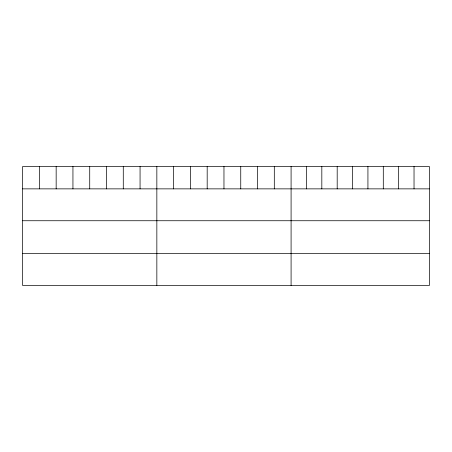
<?xml version="1.0" encoding="UTF-8"?>
<svg xmlns="http://www.w3.org/2000/svg" width="452" height="452" viewBox="0 0 452 452"><rect width="100%" height="100%" fill="white"/><g stroke="black" fill="none" stroke-linecap="round" stroke-linejoin="round"><path stroke-width="0.68" d="M429.4 188.863L429.4 285.472L22.6 285.472L22.6 166.528L429.4 166.528L429.4 188.863L22.6 188.863M22.6 220.74L429.4 220.74M22.6 253.589L429.4 253.589M414.032 166.528L414.032 188.863M398.664 166.528L398.664 188.863M383.296 166.528L383.296 188.863M367.928 166.528L367.928 188.863M352.56 166.528L352.56 188.863M337.192 166.528L337.192 188.863M321.824 166.528L321.824 188.863M306.456 166.528L306.456 188.863M291.088 166.528L291.088 285.472M274.307 166.528L274.307 188.863M257.527 166.528L257.527 188.863M240.746 166.528L240.746 188.863M223.966 166.528L223.966 188.863M207.185 166.528L207.185 188.863M190.405 166.528L190.405 188.863M173.624 166.528L173.624 188.863M156.844 166.528L156.844 285.472M140.063 166.528L140.063 188.863M123.283 166.528L123.283 188.863M106.502 166.528L106.502 188.863M89.722 166.528L89.722 188.863M72.941 166.528L72.941 188.863M56.161 166.528L56.161 188.863M39.38 166.528L39.38 188.863"/></g></svg>
